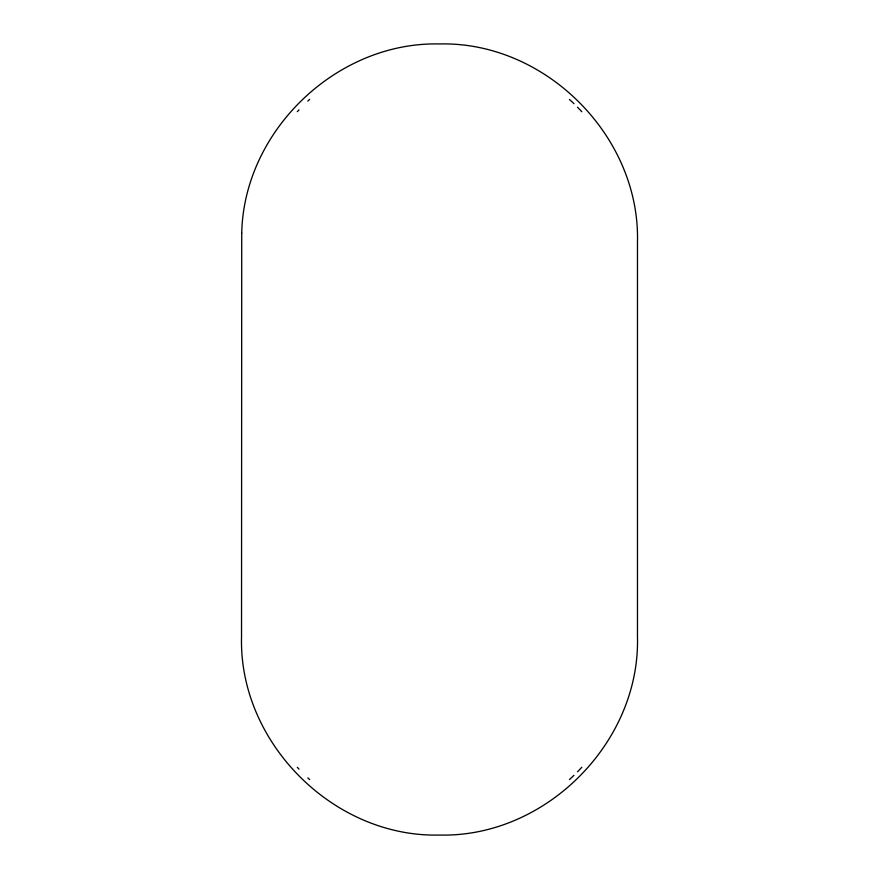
<?xml version="1.0" encoding="UTF-8"?>
<svg xmlns="http://www.w3.org/2000/svg" width="879" height="879" viewBox="0 0 879 879"><rect width="100%" height="100%" fill="white"/><g stroke="black" fill="none" stroke-linecap="round" stroke-linejoin="round"><path stroke-width="1.32" d="M297.3 111.677L299.014 109.886M307.826 101.096L309.639 99.382M307.826 777.904L309.639 779.618M297.3 767.323L299.014 769.114M569.449 99.426A192.809 192.809 0 0 1 573.987 103.7M577.514 107.216A192.809 192.809 0 0 1 581.799 111.754M581.799 767.246A192.809 192.809 0 0 1 577.514 771.784M573.987 775.3A192.809 192.809 0 0 1 569.449 779.574M241.725 233.089L241.527 637.077C238.89 742.854 333.723 837.687 439.5 835.05C545.277 837.687 640.11 742.854 637.473 637.077L637.473 241.923C640.11 136.146 545.277 41.313 439.5 43.95C336.943 41.566 243.912 130.521 241.725 233.089"/></g></svg>
